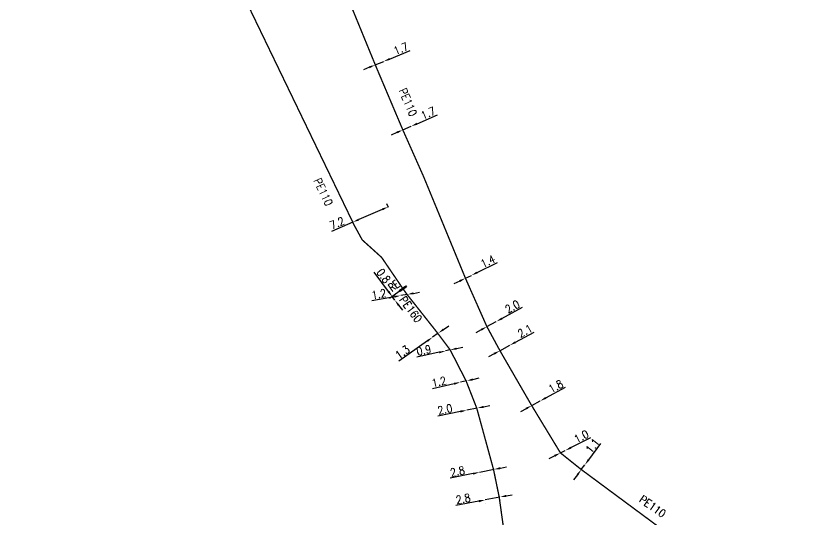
# Model space of a CAD drawing. Header units: millimetres. Extents: x 146997 to 147991, y 130998 to 131775.
# Drawn here: x 147191.3 to 147338.6, y 131239.5 to 131333.9 of the extents above; entities that cross this region are included whole.
import ezdxf
from ezdxf.enums import TextEntityAlignment as Align

# ---------------------------------------------------------------- set-up
doc = ezdxf.new("R2010")
doc.units = ezdxf.units.MM
doc.header["$PDMODE"] = 34
doc.linetypes.add('L_100_PE', pattern=[14, 10, -1.5, 1, -1.5])
doc.layers.get('0').update_dxf_attribs({"linetype": 'CONTINUOUS'})
doc.layers.get('Defpoints').update_dxf_attribs({"linetype": 'CONTINUOUS'})
doc.layers.add('L_140', color=3, linetype='CONTINUOUS')
doc.layers.add('L_340', color=7, linetype='CONTINUOUS')
doc.styles.get("Standard").update_dxf_attribs({"font": 'romans.shx', "width": 0.85})
doc.dimstyles.get("Standard").update_dxf_attribs({"dimtxt": 1.5, "dimasz": 1.2, "dimexe": 0.625, "dimexo": 0.625, "dimgap": 0.25, "dimtad": 1, "dimdec": 1, "dimzin": 0, "dimdsep": 46, "dimtxsty": 'Standard', "dimcen": -0.5, "dimadec": 0, "dimazin": 0, "dimtfac": 1, "dimtdec": 1, "dimtmove": 0, "dimatfit": 3, "dimfxl": 0, "dimtolj": 1, "dimtzin": 0, "dimarcsym": 0})

# ---------------------------------------------------------------- blocks, each defined once
blk = doc.blocks.new('L_340_21')
at = {"linetype": 'Continuous'}
blk.add_hatch(color=0, dxfattribs=at).paths.add_polyline_path([(0.125, 0.75), (-0.125, 0.75), (-0.125, -0.75), (0.125, -0.75)])
at = {"color": 0, "linetype": 'Continuous'}
blk.add_lwpolyline([(-0.125, 0.75), (0.125, 0.75), (0.125, -0.75), (-0.125, -0.75)], close=True, dxfattribs=at)
at = {"color": 0, "linetype": 'Continuous', "width": 0.75}
for tag, height, flags, p in [('RE', 1.5, 8, (0, 3)), ('DEF_LEG', 1.2, 3, (0, -5)), ('DEF_COUP', 1.2, 3, (0, -7.5)), ('DEF_TYPE', 1.2, 3, (0, -10))]:
    blk.add_attdef(tag, text='', height=height, dxfattribs=dict(at, flags=flags)).set_placement(p, align=Align.MIDDLE)
blk = doc.blocks.new('*D203')
at = {"layer": 'Defpoints', "color": 0, "linetype": 'Continuous', "transparency": 16777216}
for p in [(147281.95, 131243.67), (147279.21, 131243.14), (147279.21, 131243.14)]:
    blk.add_point(p, dxfattribs=at)
at = {"layer": 'L_140', "color": 0, "linetype": 'Continuous', "lineweight": -2, "transparency": 16777216}
for p, q in [((147281.95, 131243.67), (147279.21, 131243.14)), ((147283.13, 131243.9), (147284.31, 131244.12)), ((147278.03, 131242.91), (147273.73, 131242.08)), ((147279.32, 131242.52), (147279.32, 131242.52)), ((147282.07, 131243.05), (147282.07, 131243.05))]:
    blk.add_line(p, q, dxfattribs=at)
at = {"layer": 'L_140', "color": 0, "linetype": 'Continuous', "transparency": 16777216}
for points in [[(147283.09, 131244.09), (147283.17, 131243.7), (147281.95, 131243.67)], [(147277.99, 131243.11), (147278.06, 131242.71), (147279.21, 131243.14)]]:
    blk.add_solid(points, dxfattribs=at)
at = {"layer": 'L_140', "color": 0, "linetype": 'Continuous', "transparency": 16777216, "insert": (147275.1, 131243.36), "char_height": 1.5, "attachment_point": 5, "rotation": 10.9295}
blk.add_mtext('\\A1;2.8', dxfattribs=at)
blk = doc.blocks.new('*D204')
at = {"layer": 'Defpoints', "color": 0, "linetype": 'Continuous', "transparency": 16777216}
for p in [(147278.15, 131248.32), (147278.15, 131248.32), (147280.89, 131248.88)]:
    blk.add_point(p, dxfattribs=at)
at = {"layer": 'L_140', "color": 0, "linetype": 'Continuous', "lineweight": -2, "transparency": 16777216}
for p, q in [((147282.07, 131249.12), (147283.24, 131249.36)), ((147276.97, 131248.08), (147272.69, 131247.2)), ((147280.89, 131248.88), (147278.15, 131248.32)), ((147278.27, 131247.7), (147278.27, 131247.7)), ((147281.02, 131248.26), (147281.02, 131248.26))]:
    blk.add_line(p, q, dxfattribs=at)
at = {"layer": 'L_140', "color": 0, "linetype": 'Continuous', "transparency": 16777216}
for points in [[(147282.03, 131249.31), (147282.11, 131248.92), (147280.89, 131248.88)], [(147276.93, 131248.27), (147277.01, 131247.88), (147278.15, 131248.32)]]:
    blk.add_solid(points, dxfattribs=at)
at = {"layer": 'L_140', "color": 0, "linetype": 'Continuous', "transparency": 16777216, "insert": (147274.04, 131248.5), "char_height": 1.5, "attachment_point": 5, "rotation": 11.5208}
blk.add_mtext('\\A1;2.8', dxfattribs=at)
blk = doc.blocks.new('*D205')
at = {"layer": 'Defpoints', "color": 0, "linetype": 'Continuous', "transparency": 16777216}
for p in [(147275.79, 131259.96), (147275.79, 131259.96), (147277.75, 131260.36)]:
    blk.add_point(p, dxfattribs=at)
at = {"layer": 'L_140', "color": 0, "linetype": 'Continuous', "lineweight": -2, "transparency": 16777216}
for p, q in [((147274.61, 131259.72), (147270.33, 131258.85)), ((147277.75, 131260.36), (147275.79, 131259.96)), ((147278.93, 131260.6), (147280.1, 131260.84))]:
    blk.add_line(p, q, dxfattribs=at)
at = {"layer": 'L_140', "color": 0, "linetype": 'Continuous', "transparency": 16777216}
for points in [[(147274.58, 131259.91), (147274.65, 131259.52), (147275.79, 131259.96)], [(147278.89, 131260.79), (147278.97, 131260.4), (147277.75, 131260.36)]]:
    blk.add_solid(points, dxfattribs=at)
at = {"layer": 'L_140', "color": 0, "linetype": 'Continuous', "transparency": 16777216, "insert": (147271.69, 131260.14), "char_height": 1.5, "attachment_point": 5, "rotation": 11.5207}
blk.add_mtext('\\A1;2.0', dxfattribs=at)
blk = doc.blocks.new('*D206')
at = {"layer": 'Defpoints', "color": 0, "linetype": 'Continuous', "transparency": 16777216}
for p in [(147275.75, 131265.46), (147274.58, 131265.2), (147274.58, 131265.2)]:
    blk.add_point(p, dxfattribs=at)
at = {"layer": 'L_140', "color": 0, "linetype": 'Continuous', "lineweight": -2, "transparency": 16777216}
for p, q in [((147275.75, 131265.46), (147274.58, 131265.2)), ((147276.92, 131265.73), (147278.09, 131266)), ((147273.41, 131264.93), (147269.33, 131263.98))]:
    blk.add_line(p, q, dxfattribs=at)
at = {"layer": 'L_140', "color": 0, "linetype": 'Continuous', "transparency": 16777216}
for points in [[(147276.88, 131265.93), (147276.97, 131265.54), (147275.75, 131265.46)], [(147273.37, 131265.12), (147273.46, 131264.73), (147274.58, 131265.2)]]:
    blk.add_solid(points, dxfattribs=at)
at = {"layer": 'L_140', "color": 0, "linetype": 'Continuous', "transparency": 16777216, "insert": (147270.56, 131265.29), "char_height": 1.5, "attachment_point": 5, "rotation": 12.9773}
blk.add_mtext('\\A1;1.2', dxfattribs=at)
blk = doc.blocks.new('*D207')
at = {"layer": 'Defpoints', "color": 0, "linetype": 'Continuous', "transparency": 16777216}
for p in [(147272.68, 131271.25), (147271.8, 131271.06), (147271.8, 131271.06)]:
    blk.add_point(p, dxfattribs=at)
at = {"layer": 'L_140', "color": 0, "linetype": 'Continuous', "lineweight": -2, "transparency": 16777216}
for p, q in [((147271.67, 131271.67), (147271.67, 131271.67)), ((147272.68, 131271.25), (147271.8, 131271.06)), ((147272.55, 131271.86), (147272.55, 131271.86)), ((147273.86, 131271.5), (147275.03, 131271.75)), ((147270.63, 131270.81), (147266.42, 131269.9))]:
    blk.add_line(p, q, dxfattribs=at)
at = {"layer": 'L_140', "color": 0, "linetype": 'Continuous', "transparency": 16777216}
for points in [[(147273.82, 131271.7), (147273.9, 131271.31), (147272.68, 131271.25)], [(147270.59, 131271), (147270.67, 131270.61), (147271.8, 131271.06)]]:
    blk.add_solid(points, dxfattribs=at)
at = {"layer": 'L_140', "color": 0, "linetype": 'Continuous', "transparency": 16777216, "insert": (147267.73, 131271.2), "char_height": 1.5, "attachment_point": 5, "rotation": 12.1609}
blk.add_mtext('\\A1;0.9', dxfattribs=at)
blk = doc.blocks.new('*D208')
at = {"layer": 'Defpoints', "color": 0, "linetype": 'Continuous', "transparency": 16777216}
for p in [(147270.44, 131274.39), (147269.38, 131273.64), (147269.38, 131273.64)]:
    blk.add_point(p, dxfattribs=at)
at = {"layer": 'L_140', "color": 0, "linetype": 'Continuous', "lineweight": -2, "transparency": 16777216}
for p, q in [((147271.42, 131275.09), (147272.39, 131275.79)), ((147270.44, 131274.39), (147269.38, 131273.64)), ((147268.4, 131272.94), (147263.08, 131269.15))]:
    blk.add_line(p, q, dxfattribs=at)
at = {"layer": 'L_140', "color": 0, "linetype": 'Continuous', "transparency": 16777216}
for points in [[(147271.3, 131275.25), (147271.53, 131274.93), (147270.44, 131274.39)], [(147268.29, 131273.11), (147268.52, 131272.78), (147269.38, 131273.64)]]:
    blk.add_solid(points, dxfattribs=at)
at = {"layer": 'L_140', "color": 0, "linetype": 'Continuous', "transparency": 16777216, "insert": (147263.72, 131270.83), "char_height": 1.5, "attachment_point": 5, "rotation": 35.4641}
blk.add_mtext('\\A1;1.3', dxfattribs=at)
blk = doc.blocks.new('*D209')
at = {"layer": 'Defpoints', "color": 0, "linetype": 'Continuous', "transparency": 16777216}
for p in [(147264.59, 131281.65), (147263.41, 131281.44), (147263.41, 131281.44)]:
    blk.add_point(p, dxfattribs=at)
at = {"layer": 'L_140', "color": 0, "linetype": 'Continuous', "lineweight": -2, "transparency": 16777216}
for p, q in [((147264.59, 131281.65), (147263.41, 131281.44)), ((147265.77, 131281.86), (147266.95, 131282.07)), ((147262.23, 131281.23), (147258, 131280.48))]:
    blk.add_line(p, q, dxfattribs=at)
at = {"layer": 'L_140', "color": 0, "linetype": 'Continuous', "transparency": 16777216}
for points in [[(147265.74, 131282.05), (147265.81, 131281.66), (147264.59, 131281.65)], [(147262.19, 131281.42), (147262.26, 131281.03), (147263.41, 131281.44)]]:
    blk.add_solid(points, dxfattribs=at)
at = {"layer": 'L_140', "color": 0, "linetype": 'Continuous', "transparency": 16777216, "insert": (147259.3, 131281.72), "char_height": 1.5, "attachment_point": 5, "rotation": 10.0835}
blk.add_mtext('\\A1;1.2', dxfattribs=at)
blk = doc.blocks.new('*D210')
at = {"layer": 'Defpoints', "color": 0, "linetype": 'Continuous', "transparency": 16777216}
for p in [(147263.82, 131282.73), (147262.29, 131280.61), (147262.29, 131280.61)]:
    blk.add_point(p, dxfattribs=at)
at = {"layer": 'L_340', "color": 0, "linetype": 'Continuous', "lineweight": -2, "transparency": 16777216}
for p, q in [((147261.1, 131282.22), (147258.46, 131285.82)), ((147263.32, 131282.36), (147261.31, 131280.88)), ((147262.29, 131280.61), (147261.82, 131281.25)), ((147263, 131279.64), (147263.71, 131278.68))]:
    blk.add_line(p, q, dxfattribs=at)
at = {"layer": 'L_340', "color": 0, "linetype": 'Continuous', "transparency": 16777216}
for points in [[(147261.27, 131282.34), (147260.94, 131282.1), (147261.82, 131281.25)], [(147263.16, 131279.76), (147262.84, 131279.52), (147262.29, 131280.61)]]:
    blk.add_solid(points, dxfattribs=at)
at = {"layer": 'L_340', "color": 0, "linetype": 'Continuous', "transparency": 16777216, "insert": (147260.2, 131285.14), "char_height": 1.5, "attachment_point": 5, "rotation": 306.3083}
blk.add_mtext('\\A1;0.8', dxfattribs=at)
blk = doc.blocks.new('*D246')
at = {"layer": 'Defpoints', "color": 0, "linetype": 'Continuous', "transparency": 16777216}
for p in [(147258.64, 131324.67), (147260.21, 131325.32), (147260.21, 131325.32)]:
    blk.add_point(p, dxfattribs=at)
at = {"layer": 'L_140', "color": 0, "linetype": 'Continuous', "lineweight": -2, "transparency": 16777216}
for p, q in [((147261.32, 131325.77), (147265.2, 131327.36)), ((147258.64, 131324.67), (147260.21, 131325.32)), ((147257.53, 131324.22), (147256.42, 131323.76))]:
    blk.add_line(p, q, dxfattribs=at)
at = {"layer": 'L_140', "color": 0, "linetype": 'Continuous', "transparency": 16777216}
for points in [[(147261.25, 131325.96), (147261.4, 131325.59), (147260.21, 131325.32)], [(147257.45, 131324.4), (147257.6, 131324.03), (147258.64, 131324.67)]]:
    blk.add_solid(points, dxfattribs=at)
at = {"layer": 'L_140', "color": 0, "linetype": 'Continuous', "transparency": 16777216, "insert": (147263.44, 131327.72), "char_height": 1.5, "attachment_point": 5, "rotation": 22.2755}
blk.add_mtext('\\A1;1.7', dxfattribs=at)
blk = doc.blocks.new('*D248')
at = {"layer": 'Defpoints', "color": 0, "linetype": 'Continuous', "transparency": 16777216}
for p in [(147265.36, 131313.16), (147265.36, 131313.16), (147263.8, 131312.48)]:
    blk.add_point(p, dxfattribs=at)
at = {"layer": 'L_140', "color": 0, "linetype": 'Continuous', "lineweight": -2, "transparency": 16777216}
for p, q in [((147266.46, 131313.64), (147270.3, 131315.32)), ((147263.55, 131313.06), (147263.55, 131313.06)), ((147263.8, 131312.48), (147265.36, 131313.16)), ((147265.11, 131313.74), (147265.11, 131313.74)), ((147262.7, 131312), (147261.6, 131311.52))]:
    blk.add_line(p, q, dxfattribs=at)
at = {"layer": 'L_140', "color": 0, "linetype": 'Continuous', "transparency": 16777216}
for points in [[(147266.38, 131313.83), (147266.54, 131313.46), (147265.36, 131313.16)], [(147262.62, 131312.19), (147262.78, 131311.82), (147263.8, 131312.48)]]:
    blk.add_solid(points, dxfattribs=at)
at = {"layer": 'L_140', "color": 0, "linetype": 'Continuous', "transparency": 16777216, "insert": (147268.53, 131315.64), "char_height": 1.5, "attachment_point": 5, "rotation": 23.5586}
blk.add_mtext('\\A1;1.7', dxfattribs=at)
blk = doc.blocks.new('*D251')
at = {"layer": 'Defpoints', "color": 0, "linetype": 'Continuous', "transparency": 16777216}
for p in [(147275.53, 131284.69), (147276.64, 131285.23), (147276.64, 131285.23)]:
    blk.add_point(p, dxfattribs=at)
at = {"layer": 'L_140', "color": 0, "linetype": 'Continuous', "lineweight": -2, "transparency": 16777216}
for p, q in [((147277.71, 131285.76), (147281.53, 131287.62)), ((147275.53, 131284.69), (147276.64, 131285.23)), ((147274.45, 131284.16), (147273.37, 131283.63))]:
    blk.add_line(p, q, dxfattribs=at)
at = {"layer": 'L_140', "color": 0, "linetype": 'Continuous', "transparency": 16777216}
for points in [[(147274.36, 131284.34), (147274.54, 131283.98), (147275.53, 131284.69)], [(147277.63, 131285.94), (147277.8, 131285.58), (147276.64, 131285.23)]]:
    blk.add_solid(points, dxfattribs=at)
at = {"layer": 'L_140', "color": 0, "linetype": 'Continuous', "transparency": 16777216, "insert": (147279.72, 131287.85), "char_height": 1.5, "attachment_point": 5, "rotation": 26.056}
blk.add_mtext('\\A1;1.4', dxfattribs=at)
blk = doc.blocks.new('*D252')
at = {"layer": 'Defpoints', "color": 0, "linetype": 'Continuous', "transparency": 16777216}
for p in [(147281.31, 131276.58), (147281.31, 131276.58), (147279.55, 131275.62)]:
    blk.add_point(p, dxfattribs=at)
at = {"layer": 'L_140', "color": 0, "linetype": 'Continuous', "lineweight": -2, "transparency": 16777216}
for p, q in [((147282.36, 131277.15), (147286.2, 131279.24)), ((147279.55, 131275.62), (147281.31, 131276.58)), ((147278.5, 131275.04), (147277.45, 131274.47))]:
    blk.add_line(p, q, dxfattribs=at)
at = {"layer": 'L_140', "color": 0, "linetype": 'Continuous', "transparency": 16777216}
for points in [[(147282.27, 131277.33), (147282.46, 131276.97), (147281.31, 131276.58)], [(147278.41, 131275.22), (147278.6, 131274.87), (147279.55, 131275.62)]]:
    blk.add_solid(points, dxfattribs=at)
at = {"layer": 'L_140', "color": 0, "linetype": 'Continuous', "transparency": 16777216, "insert": (147284.33, 131279.36), "char_height": 1.5, "attachment_point": 5, "rotation": 28.587}
blk.add_mtext('\\A1;2.0', dxfattribs=at)
blk = doc.blocks.new('*D253')
at = {"layer": 'Defpoints', "color": 0, "linetype": 'Continuous', "transparency": 16777216}
for p in [(147283.83, 131272.12), (147283.83, 131272.12), (147281.99, 131271.12)]:
    blk.add_point(p, dxfattribs=at)
at = {"layer": 'L_140', "color": 0, "linetype": 'Continuous', "lineweight": -2, "transparency": 16777216}
for p, q in [((147284.88, 131272.69), (147288.4, 131274.61)), ((147281.99, 131271.12), (147283.83, 131272.12)), ((147280.93, 131270.54), (147279.88, 131269.97))]:
    blk.add_line(p, q, dxfattribs=at)
at = {"layer": 'L_140', "color": 0, "linetype": 'Continuous', "transparency": 16777216}
for points in [[(147284.79, 131272.87), (147284.98, 131272.52), (147283.83, 131272.12)], [(147280.84, 131270.72), (147281.03, 131270.37), (147281.99, 131271.12)]]:
    blk.add_solid(points, dxfattribs=at)
at = {"layer": 'L_140', "color": 0, "linetype": 'Continuous', "transparency": 16777216, "insert": (147286.69, 131274.82), "char_height": 1.5, "attachment_point": 5, "rotation": 28.5885}
blk.add_mtext('\\A1;2.1', dxfattribs=at)
blk = doc.blocks.new('*D254')
at = {"layer": 'Defpoints', "color": 0, "linetype": 'Continuous', "transparency": 16777216}
for p in [(147289.52, 131261.69), (147289.52, 131261.69), (147287.94, 131260.83)]:
    blk.add_point(p, dxfattribs=at)
at = {"layer": 'L_140', "color": 0, "linetype": 'Continuous', "lineweight": -2, "transparency": 16777216}
for p, q in [((147290.57, 131262.26), (147294.25, 131264.27)), ((147287.94, 131260.83), (147289.52, 131261.69)), ((147286.88, 131260.25), (147285.83, 131259.68))]:
    blk.add_line(p, q, dxfattribs=at)
at = {"layer": 'L_140', "color": 0, "linetype": 'Continuous', "transparency": 16777216}
for points in [[(147290.47, 131262.44), (147290.67, 131262.09), (147289.52, 131261.69)], [(147286.79, 131260.43), (147286.98, 131260.08), (147287.94, 131260.83)]]:
    blk.add_solid(points, dxfattribs=at)
at = {"layer": 'L_140', "color": 0, "linetype": 'Continuous', "transparency": 16777216, "insert": (147292.46, 131264.43), "char_height": 1.5, "attachment_point": 5, "rotation": 28.6213}
blk.add_mtext('\\A1;1.8', dxfattribs=at)
blk = doc.blocks.new('*D255')
at = {"layer": 'Defpoints', "color": 0, "linetype": 'Continuous', "transparency": 16777216}
for p in [(147294.22, 131252.41), (147294.22, 131252.41), (147293.33, 131251.96)]:
    blk.add_point(p, dxfattribs=at)
at = {"layer": 'L_140', "color": 0, "linetype": 'Continuous', "lineweight": -2, "transparency": 16777216}
for p, q in [((147295.29, 131252.95), (147299.03, 131254.83)), ((147293.33, 131251.96), (147294.22, 131252.41)), ((147292.25, 131251.42), (147291.18, 131250.88))]:
    blk.add_line(p, q, dxfattribs=at)
at = {"layer": 'L_140', "color": 0, "linetype": 'Continuous', "transparency": 16777216}
for points in [[(147295.2, 131253.13), (147295.38, 131252.77), (147294.22, 131252.41)], [(147292.16, 131251.6), (147292.34, 131251.24), (147293.33, 131251.96)]]:
    blk.add_solid(points, dxfattribs=at)
at = {"layer": 'L_140', "color": 0, "linetype": 'Continuous', "transparency": 16777216, "insert": (147297.25, 131255.05), "char_height": 1.5, "attachment_point": 5, "rotation": 26.6928}
blk.add_mtext('\\A1;1.0', dxfattribs=at)
blk = doc.blocks.new('*D256')
at = {"layer": 'Defpoints', "color": 0, "linetype": 'Continuous', "transparency": 16777216}
for p in [(147297.9, 131249.73), (147297.9, 131249.73), (147297.24, 131248.84)]:
    blk.add_point(p, dxfattribs=at)
at = {"layer": 'L_140', "color": 0, "linetype": 'Continuous', "lineweight": -2, "transparency": 16777216}
for p, q in [((147298.62, 131250.69), (147300.92, 131253.75)), ((147297.24, 131248.84), (147297.9, 131249.73)), ((147296.52, 131247.88), (147295.8, 131246.92))]:
    blk.add_line(p, q, dxfattribs=at)
at = {"layer": 'L_140', "color": 0, "linetype": 'Continuous', "transparency": 16777216}
for points in [[(147298.46, 131250.81), (147298.78, 131250.57), (147297.9, 131249.73)], [(147296.36, 131248), (147296.68, 131247.76), (147297.24, 131248.84)]]:
    blk.add_solid(points, dxfattribs=at)
at = {"layer": 'L_140', "color": 0, "linetype": 'Continuous', "transparency": 16777216, "insert": (147299.33, 131253.3), "char_height": 1.5, "attachment_point": 5, "rotation": 53.1452}
blk.add_mtext('\\A1;1.1', dxfattribs=at)
blk = doc.blocks.new('*D125')
at = {"layer": 'Defpoints', "color": 0, "linetype": 'Continuous', "transparency": 16777216}
for p in [(147261.05, 131298.06), (147261.34, 131297.39), (147254.74, 131294.53)]:
    blk.add_point(p, dxfattribs=at)
at = {"layer": 'L_140', "color": 0, "linetype": 'Continuous', "lineweight": -2, "transparency": 16777216}
for p, q in [((147261.1, 131297.96), (147260.8, 131298.64)), ((147259.95, 131297.59), (147255.55, 131295.68)), ((147254.44, 131295.2), (147250.43, 131293.47)), ((147254.49, 131295.1), (147254.2, 131295.78))]:
    blk.add_line(p, q, dxfattribs=at)
at = {"layer": 'L_140', "color": 0, "linetype": 'Continuous', "transparency": 16777216}
for points in [[(147259.87, 131297.77), (147260.03, 131297.4), (147261.05, 131298.06)], [(147255.47, 131295.86), (147255.62, 131295.5), (147254.44, 131295.2)]]:
    blk.add_solid(points, dxfattribs=at)
at = {"layer": 'L_140', "color": 0, "linetype": 'Continuous', "transparency": 16777216, "insert": (147251.49, 131295.02), "char_height": 1.5, "attachment_point": 5, "rotation": 23.3836}
blk.add_mtext('\\A1;7.2', dxfattribs=at)

msp = doc.modelspace()

# ---------------------------------------------------------------- linework, layer by layer
at = {"layer": 'L_140', "linetype": 'L_100_PE', "const_width": 0.25, "flags": 128}
msp.add_lwpolyline([(147265.07, 131501.99), (147260.84, 131492.5), (147259.31, 131489.69), (147257.82, 131486.71), (147255.15, 131482.6), (147249.07, 131474.66), (147246.64, 131471.75), (147243.61, 131468.24), (147242.67, 131467.18), (147238.66, 131462.4), (147237.17, 131460.68), (147233.91, 131456.9, 0.051528), (147232.45, 131454.81, 0.14798), (147231.59, 131450.82, -0.004001), (147231.97, 131445.71), (147234.31, 131429.19), (147237.75, 131404.68), (147239.01, 131395.91), (147242.78, 131368.06), (147244.58, 131360.91), (147246.3, 131355.41), (147247.6, 131351.6), (147253.7, 131336.72), (147258.64, 131324.67), (147263.8, 131312.48), (147267.71, 131303.68), (147275.53, 131284.69), (147279.55, 131275.62), (147281.99, 131271.12), (147287.94, 131260.83), (147293.33, 131251.96), (147297.24, 131248.84), (147314.86, 131235.79), (147323.6, 131229.63), (147324.14, 131229.24), (147327.85, 131226.48), (147331.06, 131224.09), (147335.78, 131220.16), (147338.46, 131218.58), (147349.51, 131210.84), (147360.73, 131202.63), (147375.05, 131191.73), (147382.84, 131185.98), (147385.77, 131183.84), (147390.63, 131180.01), (147409.66, 131172.13), (147421.39, 131168.77), (147430.18, 131166.34), (147447.57, 131162.08), (147486.31, 131152.65), (147486.31, 131152.65), (147499.17, 131149.01), (147516.38, 131144), (147541.71, 131137.3), (147547.77, 131135.13), (147557.18, 131130.69), (147562.08, 131127.73), (147582.98, 131112.26), (147586.81, 131109.45), (147591.14, 131106.23), (147595.85, 131104.05), (147598.26, 131103.43), (147601.93, 131103.08), (147604.47, 131103.35), (147606.46, 131104.07), (147607.58, 131104.47), (147608.69, 131104.87), (147613.96, 131107.62), (147619.32, 131110.19), (147636.7, 131118.15), (147650.55, 131123.79), (147669.3, 131129.98), (147674.73, 131132.21), (147681.79, 131133.85), (147700.64, 131138.52), (147716.12, 131139.99), (147732.4, 131140.84), (147742.44, 131140.99), (147759.69, 131140.95), (147777.44, 131141.03), (147786.07, 131141.27), (147789.22, 131141.83), (147807.59, 131144.06), (147811.48, 131144.51), (147819.83, 131145.89), (147827.34, 131147.6), (147836.58, 131150.71), (147840.54, 131151.95), (147841.65, 131153.26), (147842.3, 131155.03), (147841.25, 131159.34), (147838.55, 131168.71), (147837.11, 131173.59), (147832.73, 131186.56), (147831.03, 131191.48), (147829.27, 131195.98), (147827.16, 131200.77), (147820.04, 131217.58), (147818.56, 131221.25)], format="xyb", dxfattribs=at)
msp.add_lwpolyline([(147283.73, 131223.65), (147283.48, 131231.96), (147283.48, 131231.96), (147282.65, 131237.97), (147281.86, 131243.65), (147280.79, 131248.86), (147277.65, 131260.34), (147275.65, 131265.45), (147272.68, 131271.25), (147270.34, 131274.38), (147264.59, 131281.65), (147263.82, 131282.73), (147259.83, 131288.59), (147256.19, 131291.88), (147254.74, 131294.53), (147254.74, 131294.53), (147232.38, 131340.87), (147223.98, 131358.7), (147218.26, 131380.09), (147216.25, 131394.17), (147214.14, 131409.76), (147213.37, 131415.55), (147213.37, 131415.55), (147201.49, 131414.08), (147192.66, 131412.81), (147192.21, 131415.47), (147191.42, 131420.72), (147191.42, 131420.72), (147199.86, 131422.57), (147207.38, 131424.24), (147213.75, 131425.45)], dxfattribs=at)

# ---------------------------------------------------------------- block references
at = {"layer": 'L_340'}
ref = msp.add_blockref('L_340_21', (147263.82, 131282.73), dxfattribs=dict(at, rotation=306.2039086539374))
ref.add_attrib('RE', 'RE', dxfattribs={"layer": '0', "color": 0, "linetype": 'Continuous', "height": 1.5, "rotation": 36.3083, "width": 0.75, "flags": 8}).set_placement((147262.13, 131283.29), align=Align.MIDDLE)

# ---------------------------------------------------------------- texts
at = {"layer": 'L_140', "linetype": 'Continuous', "width": 0.85}
for s, rotation, p in [('PE110', 292.7392, (147263.02, 131319.9)), ('PE110', 295.4073, (147247.04, 131303)), ('PE160', 306.3072, (147263.07, 131280.63)), ('PE110', 324.5376, (147307.93, 131242.91))]:
    msp.add_text(s, height=1.5, rotation=rotation, dxfattribs=at).set_placement(p)

# ---------------------------------------------------------------- dimensions: what is measured, and where the dimension line sits
at = {"layer": 'L_140', "linetype": 'Continuous'}
for base, p1, p2, angle, picture, middle in [((147260.21, 131325.32), (147258.64, 131324.67), (147260.21, 131325.32), 202.2755, '*D246', (147263.82, 131326.79)), ((147265.36, 131313.16), (147263.8, 131312.48), (147265.36, 131313.16), 203.5586, '*D248', (147268.93, 131314.72)), ((147261.05, 131298.06), (147254.74, 131294.53), (147261.34, 131297.39), 203.3836, '*D125', (147251.89, 131294.1)), ((147263.41, 131281.44), (147264.59, 131281.65), (147263.41, 131281.44), 10.0835, '*D209', (147259.48, 131280.74)), ((147281.31, 131276.58), (147279.55, 131275.62), (147281.31, 131276.58), 208.587, '*D252', (147284.81, 131278.48)), ((147269.38, 131273.64), (147270.44, 131274.39), (147269.38, 131273.64), 35.4641, '*D208', (147264.3, 131270.02)), ((147283.83, 131272.12), (147281.99, 131271.12), (147283.83, 131272.12), 208.5885, '*D253', (147287.17, 131273.94)), ((147271.8, 131271.06), (147272.68, 131271.25), (147271.8, 131271.06), 12.1609, '*D207', (147267.94, 131270.23)), ((147274.58, 131265.2), (147275.75, 131265.46), (147274.58, 131265.2), 12.9773, '*D206', (147270.79, 131264.32)), ((147289.52, 131261.69), (147287.94, 131260.83), (147289.52, 131261.69), 208.6213, '*D254', (147292.94, 131263.56)), ((147275.79, 131259.96), (147277.75, 131260.36), (147275.79, 131259.96), 11.5207, '*D205', (147271.89, 131259.16)), ((147294.22, 131252.41), (147293.33, 131251.96), (147294.22, 131252.41), 206.6928, '*D255', (147297.7, 131254.16)), ((147297.9, 131249.73), (147297.24, 131248.84), (147297.9, 131249.73), 233.1452, '*D256', (147300.13, 131252.7)), ((147278.15, 131248.32), (147280.89, 131248.88), (147278.15, 131248.32), 11.5208, '*D204', (147274.24, 131247.52)), ((147279.21, 131243.14), (147281.95, 131243.67), (147279.21, 131243.14), 10.9295, '*D203', (147275.29, 131242.38))]:
    dim = msp.add_linear_dim(base=base, p1=p1, p2=p2, angle=angle, dimstyle='Standard', dxfattribs=at)
    dim.commit()
    dim.dimension.update_dxf_attribs({"geometry": picture, "text_midpoint": middle, "dimtype": 160})
dim = msp.add_linear_dim(base=(147276.64, 131285.23), p1=(147275.53, 131284.69), p2=(147276.64, 131285.23), angle=206.056, text='1.4', dimstyle='Standard', dxfattribs=at)
dim.commit()
dim.dimension.update_dxf_attribs({"geometry": '*D251', "text_midpoint": (147280.16, 131286.95), "dimtype": 160})
at = {"layer": 'L_340', "linetype": 'Continuous'}
dim = msp.add_linear_dim(base=(147262.29, 131280.61), p1=(147263.82, 131282.73), p2=(147262.29, 131280.61), angle=126.3083, dimstyle='Standard', dxfattribs=at)
dim.commit()
dim.dimension.update_dxf_attribs({"geometry": '*D210', "text_midpoint": (147259.4, 131284.54), "dimtype": 160})

doc.saveas('drawing.dxf')
